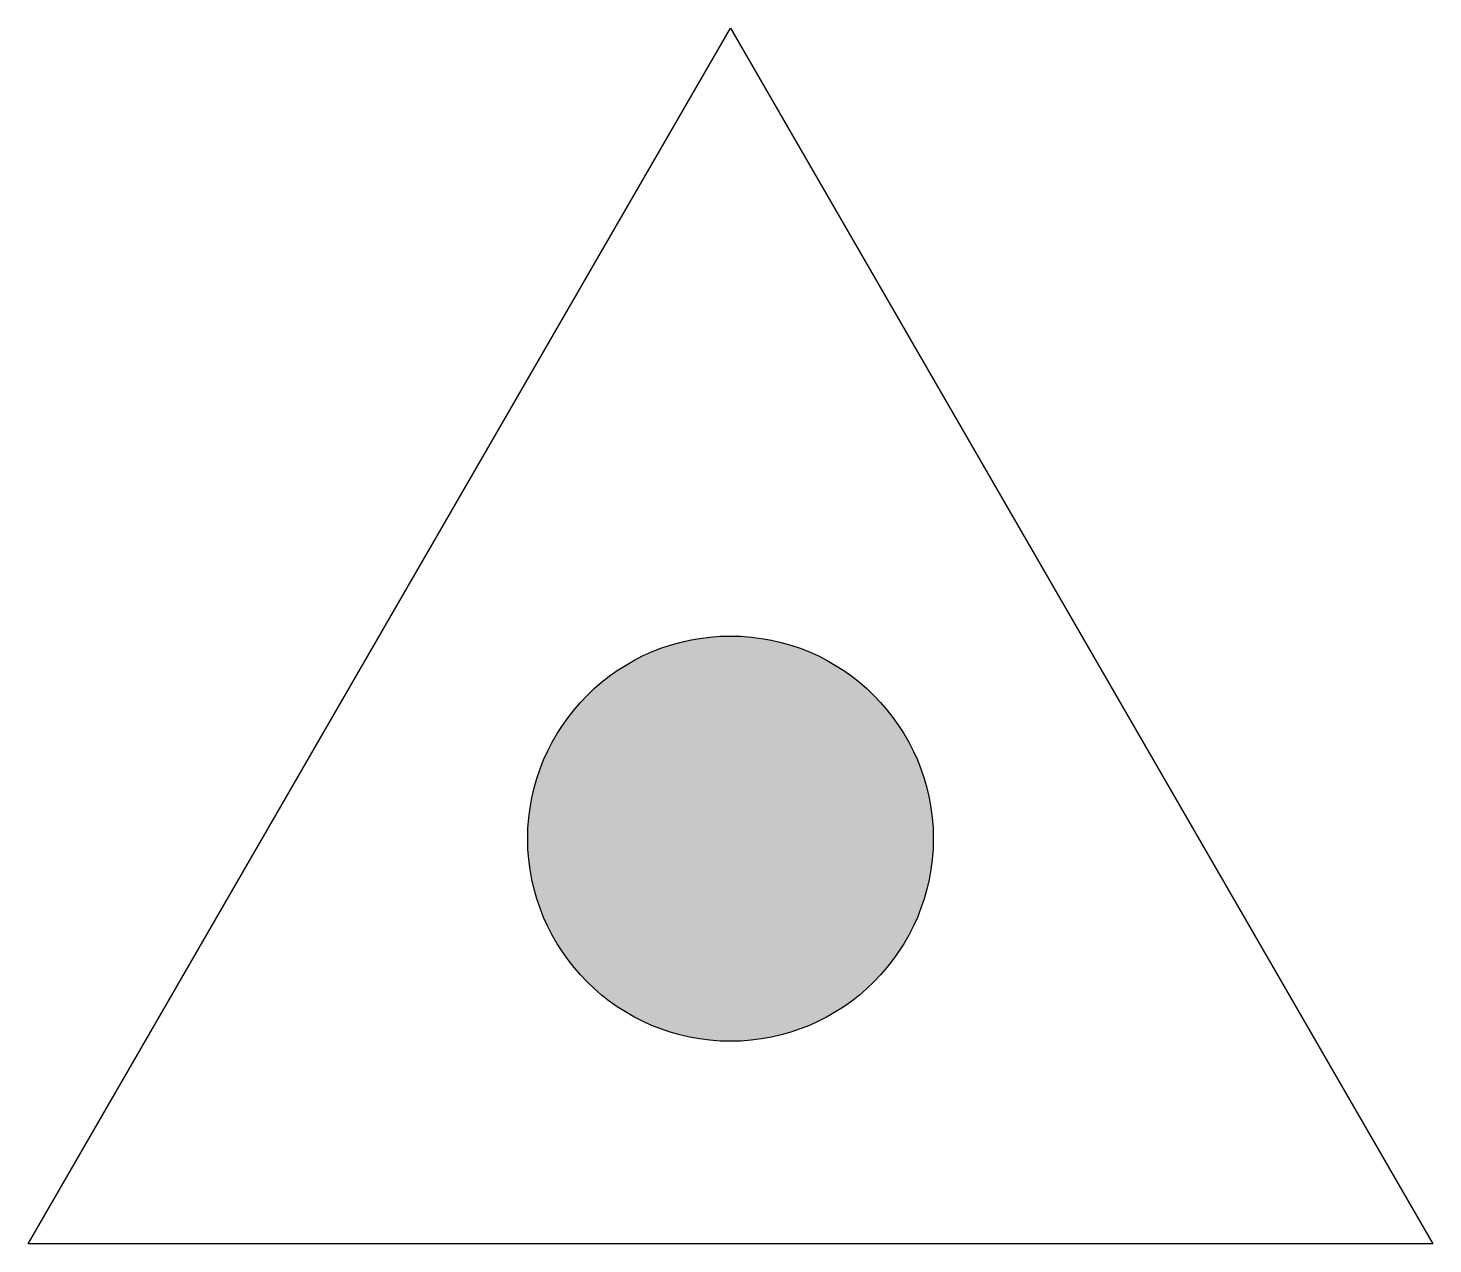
# Model space of a CAD drawing. Extents: x -1.73 to 1.73, y -1 to 2.
import ezdxf

# ---------------------------------------------------------------- set-up
doc = ezdxf.new("R2010")
doc.units = 0
doc.header["$LTSCALE"] = 0.01
doc.header["$MEASUREMENT"] = 0
doc.layers.get('0').update_dxf_attribs({"lineweight": 20})

msp = doc.modelspace()

# ---------------------------------------------------------------- hatches: boundary and pattern name
at = {"linetype": 'ByBlock', "lineweight": -2}
h = msp.add_hatch(color=0, dxfattribs=at)
h.dxf.hatch_style = 1
edge = h.paths.add_edge_path()
edge.add_arc((0, 0), 0.5, 0, 360)

# ---------------------------------------------------------------- linework, layer by layer
at = {"color": 0, "linetype": 'ByBlock', "lineweight": -2}
msp.add_lwpolyline([(-1.732, -1), (0, 2), (1.732, -1)], close=True, dxfattribs=at)
msp.add_circle((0, 0), 0.5, dxfattribs=at)

doc.saveas('drawing.dxf')
